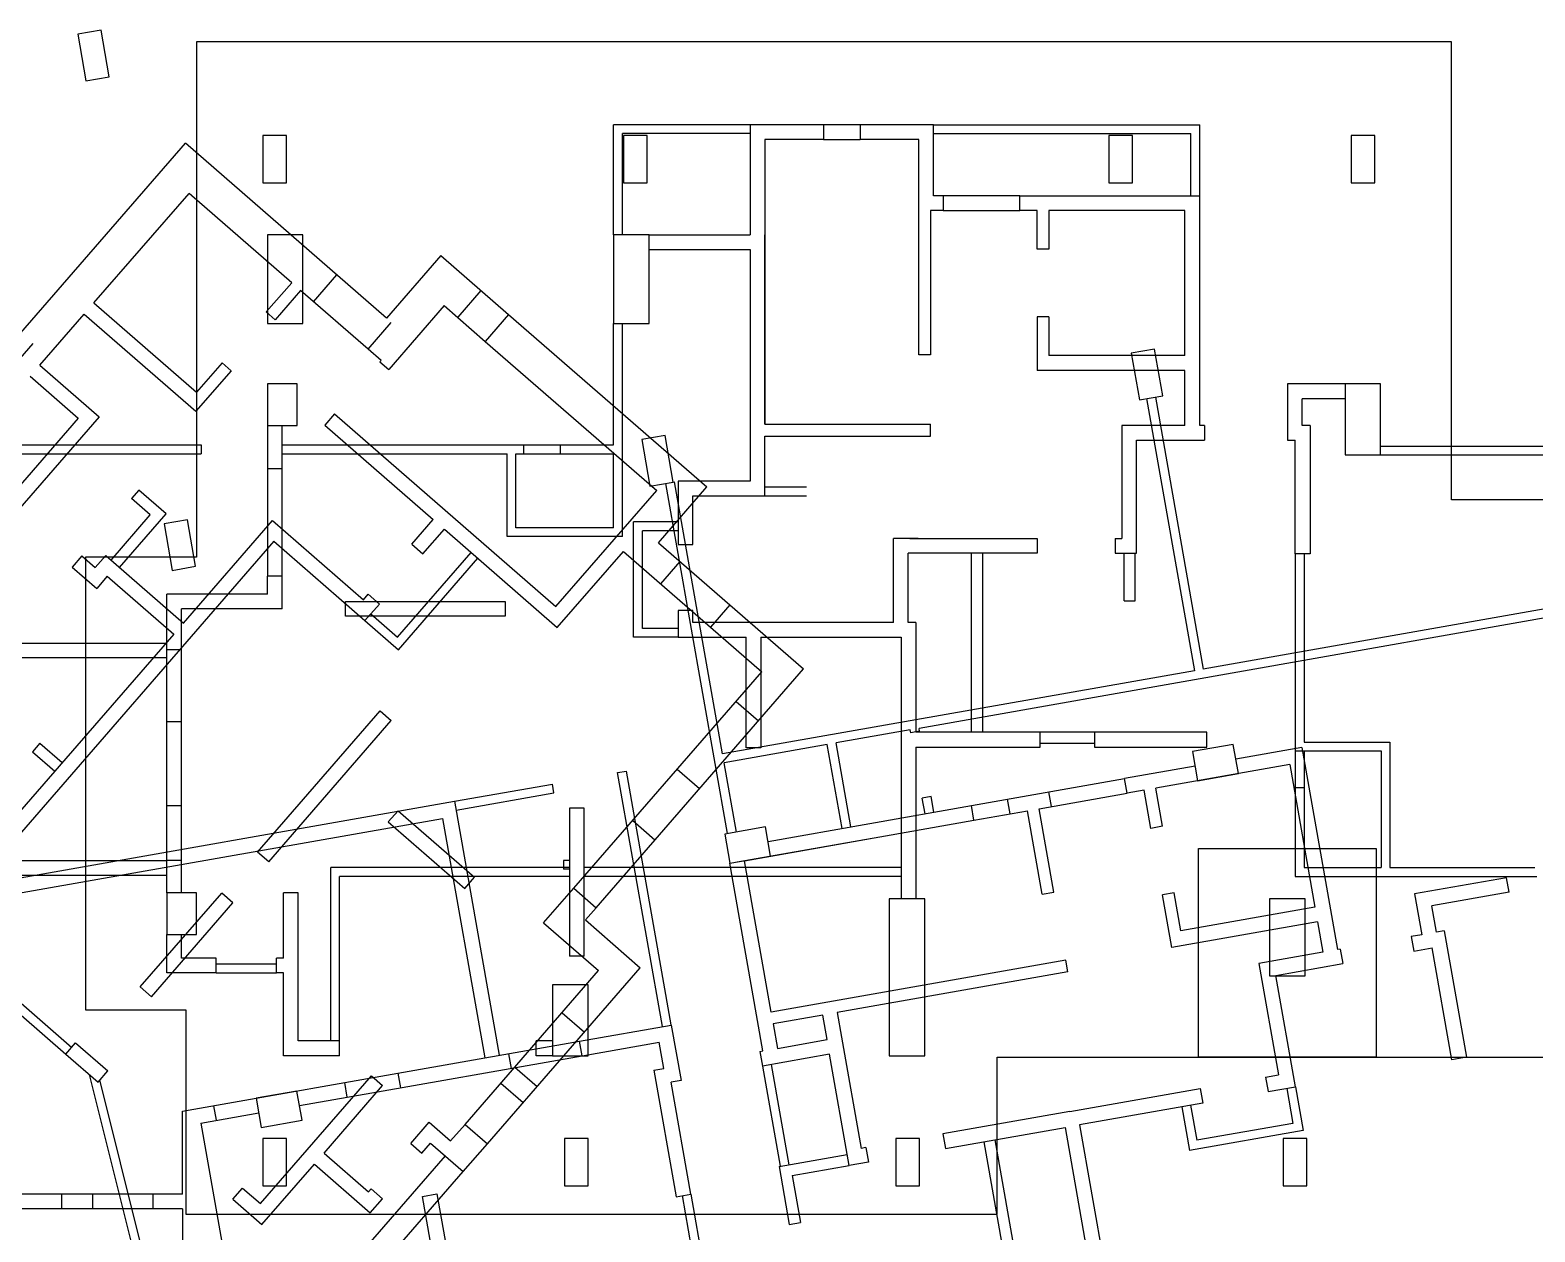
# Model space of a CAD drawing. Header units: metres. Extents: x -681087 to 1033303, y 74272 to 2630761.
# Drawn here: x 28751 to 54188, y 2317131 to 2337437 of the extents above; entities that cross this region are included whole.
import ezdxf

# ---------------------------------------------------------------- set-up
doc = ezdxf.new("R2010")
doc.units = ezdxf.units.M
for name, color, linetype in [('SKELETON_CLEAN', 7, 'Continuous'), ('SKELETON_ISOLATED', 1, 'Continuous'), ('SKELETON_ORIGINAL', 8, 'Continuous')]:
    doc.layers.add(name, color=color, linetype=linetype)

msp = doc.modelspace()

# ---------------------------------------------------------------- linework, layer by layer
at = {"layer": 'SKELETON_CLEAN'}
for p, q in [((29950, 2337437), (29556, 2337367)), ((30089, 2336649), (29950, 2337437)), ((29556, 2337367), (29695, 2336580)), ((52777, 2337238), (31563, 2337238)), ((31563, 2337238), (31563, 2328533)), ((52777, 2329498), (52777, 2337238)), ((29695, 2336580), (30089, 2336649)), ((33084, 2335658), (32684, 2335658)), ((32684, 2335658), (32684, 2334858)), ((33084, 2334858), (33084, 2335658)), ((38613, 2333978), (38613, 2335838)), ((40923, 2335838), (38613, 2335838)), ((38763, 2333978), (38763, 2335688)), ((40923, 2335688), (38763, 2335688)), ((39184, 2335658), (38784, 2335658)), ((38784, 2335658), (38784, 2334858)), ((39184, 2334858), (39184, 2335658)), ((40923, 2335838), (40923, 2333978)), ((42163, 2335838), (40923, 2335838)), ((42163, 2335838), (42163, 2335588)), ((42783, 2335838), (42163, 2335838)), ((42783, 2335838), (42783, 2335588)), ((44023, 2335838), (42783, 2335838)), ((44023, 2334638), (44023, 2335838)), ((44023, 2335838), (48523, 2335838)), ((44023, 2335688), (48373, 2335688)), ((47384, 2335658), (46984, 2335658)), ((46984, 2335658), (46984, 2334858)), ((47384, 2334858), (47384, 2335658)), ((48373, 2334638), (48373, 2335688)), ((48523, 2334638), (48523, 2335838)), ((51484, 2335658), (51084, 2335658)), ((51084, 2335658), (51084, 2334858)), ((51484, 2334858), (51484, 2335658)), ((28593, 2332320), (31378, 2335524)), ((34774, 2332571), (31378, 2335524)), ((42163, 2335588), (41173, 2335588)), ((42163, 2335588), (42783, 2335588)), ((43773, 2335588), (42783, 2335588)), ((43773, 2331948), (43773, 2335588)), ((32684, 2334858), (33084, 2334858)), ((38784, 2334858), (39184, 2334858)), ((46984, 2334858), (47384, 2334858)), ((51084, 2334858), (51484, 2334858)), ((29830, 2332828), (31437, 2334677)), ((33173, 2333168), (31437, 2334677)), ((44183, 2334638), (44023, 2334638)), ((44183, 2334638), (44183, 2334388)), ((45483, 2334638), (44183, 2334638)), ((45483, 2334388), (45483, 2334638)), ((45483, 2334638), (48523, 2334638)), ((48523, 2330758), (48523, 2334638)), ((44183, 2334388), (43973, 2334388)), ((43973, 2334388), (43973, 2331948)), ((44183, 2334388), (45483, 2334388)), ((45773, 2334388), (45483, 2334388)), ((45773, 2333733), (45773, 2334388)), ((45973, 2334388), (45973, 2333733)), ((48273, 2334388), (45973, 2334388)), ((48273, 2331938), (48273, 2334388)), ((33363, 2333978), (32763, 2333978)), ((32763, 2333978), (32763, 2332478)), ((33363, 2332478), (33363, 2333978)), ((39213, 2333978), (38613, 2333978)), ((38613, 2333978), (38613, 2332478)), ((39213, 2332478), (39213, 2333978)), ((39213, 2333978), (40923, 2333978)), ((35693, 2333628), (34774, 2332571)), ((35693, 2333628), (36840, 2332631)), ((39213, 2333728), (40923, 2333728)), ((40923, 2333728), (40923, 2329818)), ((45973, 2333733), (45773, 2333733)), ((33173, 2333168), (32744, 2332674)), ((29830, 2332828), (31566, 2331319)), ((33324, 2333037), (32895, 2332543)), ((34464, 2332046), (33324, 2333037)), ((28915, 2331775), (29666, 2332640)), ((29666, 2332640), (31553, 2330999)), ((32895, 2332543), (32744, 2332674)), ((35752, 2332782), (34814, 2331702)), ((35752, 2332782), (36446, 2332178)), ((36840, 2332631), (36446, 2332178)), ((36840, 2332631), (40191, 2329718)), ((45773, 2332593), (45773, 2331688)), ((45973, 2332593), (45773, 2332593)), ((45973, 2332593), (45973, 2331938)), ((32763, 2332478), (33363, 2332478)), ((34464, 2332046), (34857, 2332499)), ((38613, 2332478), (39213, 2332478)), ((38613, 2330433), (38613, 2332478)), ((36446, 2332178), (39345, 2329659)), ((31996, 2331814), (31566, 2331319)), ((32147, 2331682), (31996, 2331814)), ((34683, 2331856), (34464, 2332046)), ((34683, 2331856), (34663, 2331834)), ((34663, 2331834), (34814, 2331702)), ((43973, 2331948), (43773, 2331948)), ((48273, 2331938), (45973, 2331938)), ((47757, 2332047), (47363, 2331978)), ((47363, 2331978), (47502, 2331190)), ((47896, 2331259), (47757, 2332047)), ((28751, 2331587), (29566, 2330878)), ((28915, 2331775), (29919, 2330903)), ((32147, 2331682), (31553, 2330999)), ((48273, 2331688), (45773, 2331688)), ((48273, 2330758), (48273, 2331688)), ((33263, 2331458), (32763, 2331458)), ((32763, 2331458), (32763, 2330758)), ((33263, 2330758), (33263, 2331458)), ((50003, 2331458), (50003, 2330508)), ((50978, 2331458), (50003, 2331458)), ((51578, 2331458), (50978, 2331458)), ((50978, 2331458), (50978, 2330258)), ((51578, 2330258), (51578, 2331458)), ((47502, 2331190), (47896, 2331259)), ((47625, 2331211), (48436, 2326613)), ((47772, 2331237), (48583, 2326639)), ((50253, 2330758), (50253, 2331208)), ((50978, 2331208), (50253, 2331208)), ((29566, 2330878), (28441, 2329584)), ((29919, 2330903), (28466, 2329231)), ((33895, 2330951), (33731, 2330762)), ((33895, 2330951), (37639, 2327697)), ((32763, 2330758), (32763, 2330028)), ((32763, 2330758), (33263, 2330758)), ((33013, 2330028), (33013, 2330758)), ((33731, 2330762), (35565, 2329168)), ((39484, 2330588), (39090, 2330519)), ((39623, 2329801), (39484, 2330588)), ((41173, 2330778), (43973, 2330778)), ((41173, 2330578), (43973, 2330578)), ((41173, 2329568), (41173, 2330578)), ((43973, 2330578), (43973, 2330778)), ((47203, 2330758), (47203, 2328848)), ((48273, 2330758), (47203, 2330758)), ((48603, 2330758), (48523, 2330758)), ((48603, 2330758), (48603, 2330508)), ((50388, 2330758), (50253, 2330758)), ((50388, 2330758), (50388, 2328588)), ((23263, 2330428), (31643, 2330428)), ((27563, 2330278), (31643, 2330278)), ((31643, 2330428), (31643, 2330278)), ((33013, 2330428), (38613, 2330428)), ((33013, 2330278), (36813, 2330278)), ((36813, 2328878), (36813, 2330278)), ((36963, 2329028), (36963, 2330278)), ((36963, 2330278), (38613, 2330278)), ((38613, 2329028), (38613, 2330278)), ((39090, 2330519), (39229, 2329731)), ((47453, 2328598), (47453, 2330508)), ((47453, 2330508), (48603, 2330508)), ((50003, 2330508), (50138, 2330508)), ((50138, 2328588), (50138, 2330508)), ((32763, 2330028), (33013, 2330028)), ((32763, 2330028), (32763, 2328208)), ((33013, 2328208), (33013, 2330028)), ((50978, 2330258), (51578, 2330258)), ((51578, 2330258), (57673, 2330258)), ((39229, 2329731), (39623, 2329801)), ((39623, 2329801), (39646, 2329805)), ((40457, 2325206), (39646, 2329805)), ((40923, 2329818), (39703, 2329818)), ((39703, 2329818), (39703, 2328748)), ((30590, 2329663), (30466, 2329520)), ((30782, 2329244), (30466, 2329520)), ((31051, 2329263), (30590, 2329663)), ((37639, 2327697), (39345, 2329659)), ((39371, 2328775), (40191, 2329718)), ((39953, 2328748), (39953, 2329568)), ((39953, 2329568), (41173, 2329568)), ((41173, 2329568), (41873, 2329568)), ((30263, 2328357), (31051, 2329263)), ((56748, 2329498), (52777, 2329498)), ((30120, 2328482), (30782, 2329244)), ((31409, 2329164), (31015, 2329095)), ((31015, 2329095), (31154, 2328307)), ((31342, 2327419), (32848, 2329151)), ((31548, 2328377), (31409, 2329164)), ((32848, 2329151), (34388, 2327813)), ((35201, 2328749), (35565, 2329168)), ((35390, 2328585), (35754, 2329004)), ((35754, 2329004), (37663, 2327344)), ((38613, 2329028), (36963, 2329028)), ((38953, 2327178), (38953, 2329128)), ((39703, 2329128), (38953, 2329128)), ((32873, 2328799), (27234, 2322312)), ((32873, 2328799), (34412, 2327460)), ((35201, 2328749), (35390, 2328585)), ((38763, 2328878), (36813, 2328878)), ((39103, 2327328), (39103, 2328978)), ((39703, 2328978), (39103, 2328978)), ((39371, 2328775), (40578, 2327725)), ((43343, 2327428), (43343, 2328848)), ((43763, 2328848), (43343, 2328848)), ((43623, 2328848), (45773, 2328848)), ((45773, 2328848), (45773, 2328598)), ((47093, 2328848), (47093, 2328598)), ((47093, 2328848), (47203, 2328848)), ((29626, 2328554), (29462, 2328365)), ((29626, 2328554), (29852, 2328357)), ((31563, 2328533), (29688, 2328533)), ((29688, 2328533), (29688, 2320883)), ((30029, 2328561), (29852, 2328357)), ((30029, 2328561), (31342, 2327419)), ((34964, 2327180), (36207, 2328610)), ((34978, 2326968), (36320, 2328512)), ((37663, 2327344), (38779, 2328627)), ((38779, 2328627), (40250, 2327348)), ((39703, 2328748), (39953, 2328748)), ((43593, 2327428), (43593, 2328598)), ((60491, 2328586), (43777, 2325639)), ((47093, 2328598), (47453, 2328598)), ((47243, 2327793), (47243, 2328598)), ((47433, 2327793), (47433, 2328598)), ((50138, 2328588), (50138, 2323138)), ((50388, 2328588), (50138, 2328588)), ((50288, 2328588), (50288, 2325408)), ((29462, 2328365), (29877, 2328004)), ((31154, 2328307), (31548, 2328377)), ((30054, 2328208), (29877, 2328004)), ((30054, 2328208), (31178, 2327231)), ((32763, 2327908), (32763, 2328208)), ((33013, 2328208), (32763, 2328208)), ((33013, 2327658), (33013, 2328208)), ((56905, 2328106), (48583, 2326639)), ((32763, 2327908), (31063, 2327908)), ((31063, 2326968), (31063, 2327908)), ((34083, 2327533), (34083, 2327783)), ((34083, 2327783), (36783, 2327783)), ((34388, 2327813), (34466, 2327904)), ((34412, 2327460), (34655, 2327740)), ((34466, 2327904), (34655, 2327740)), ((36783, 2327783), (36783, 2327533)), ((47243, 2327793), (47433, 2327793)), ((33013, 2327658), (31313, 2327658)), ((31313, 2326968), (31313, 2327658)), ((36783, 2327533), (34083, 2327533)), ((34511, 2327574), (34964, 2327180)), ((39953, 2327628), (39703, 2327628)), ((39703, 2327628), (39703, 2327178)), ((39953, 2327428), (39953, 2327628)), ((40578, 2327725), (40250, 2327348)), ((40578, 2327725), (41824, 2326642)), ((31178, 2327231), (27045, 2322476)), ((34412, 2327460), (34978, 2326968)), ((39703, 2327328), (39103, 2327328)), ((43343, 2327428), (39953, 2327428)), ((40250, 2327348), (41118, 2326593)), ((43723, 2327428), (43593, 2327428)), ((43723, 2327428), (43723, 2325573)), ((23263, 2327078), (31063, 2327078)), ((39703, 2327178), (38953, 2327178)), ((39703, 2327178), (40853, 2327178)), ((40853, 2325308), (40853, 2327178)), ((41103, 2327178), (41103, 2325308)), ((41103, 2327178), (43473, 2327178)), ((43473, 2327178), (43473, 2322758)), ((31063, 2326828), (23513, 2326828)), ((31313, 2326968), (31063, 2326968)), ((31063, 2325748), (31063, 2326968)), ((31313, 2325748), (31313, 2326968)), ((37940, 2322936), (41118, 2326593)), ((38317, 2322608), (41824, 2326642)), ((48436, 2326613), (40457, 2325206)), ((31313, 2325748), (31063, 2325748)), ((31063, 2324328), (31063, 2325748)), ((31313, 2324328), (31313, 2325748)), ((32595, 2323548), (34668, 2325933)), ((32784, 2323384), (34857, 2325769)), ((34668, 2325933), (34857, 2325769)), ((43629, 2325613), (42374, 2325392)), ((43638, 2325563), (43629, 2325613)), ((43786, 2325589), (43638, 2325563)), ((45823, 2325573), (43723, 2325573)), ((43786, 2325589), (43777, 2325639)), ((45823, 2325323), (45823, 2325573)), ((46743, 2325573), (45823, 2325573)), ((48643, 2325573), (46743, 2325573)), ((46743, 2325573), (46743, 2325323)), ((48643, 2325323), (48643, 2325573)), ((28915, 2325389), (28790, 2325245)), ((28790, 2325245), (29168, 2324917)), ((28915, 2325389), (29292, 2325061)), ((42226, 2325366), (40483, 2325058)), ((41103, 2325308), (40853, 2325308)), ((42476, 2323948), (42226, 2325366)), ((42624, 2323974), (42374, 2325392)), ((43723, 2325323), (45823, 2325323)), ((43723, 2325323), (43723, 2322758)), ((46743, 2325323), (48643, 2325323)), ((49090, 2325368), (48400, 2325246)), ((48400, 2325246), (48487, 2324754)), ((49177, 2324875), (49090, 2325368)), ((50246, 2325318), (49133, 2325121)), ((50138, 2325258), (51588, 2325258)), ((50246, 2325318), (50849, 2321900)), ((50288, 2325408), (51738, 2325408)), ((50288, 2325258), (50288, 2323288)), ((51588, 2325258), (51588, 2323288)), ((51738, 2325408), (51738, 2323288)), ((40689, 2323886), (40483, 2325058)), ((48444, 2325000), (47252, 2324790)), ((50043, 2325028), (47778, 2324629)), ((50043, 2325028), (50469, 2322615)), ((35925, 2324406), (37580, 2324698)), ((37606, 2324550), (37580, 2324698)), ((38683, 2324892), (38830, 2324918)), ((39439, 2320602), (38683, 2324892)), ((39587, 2320628), (38830, 2324918)), ((44662, 2324333), (47252, 2324790)), ((47296, 2324544), (47252, 2324790)), ((48487, 2324754), (49177, 2324875)), ((35951, 2324258), (37606, 2324550)), ((43980, 2324486), (43833, 2324460)), ((43879, 2324195), (43833, 2324460)), ((44027, 2324221), (43980, 2324486)), ((45809, 2324281), (47296, 2324544)), ((47581, 2324594), (47296, 2324544)), ((47695, 2323949), (47581, 2324594)), ((47892, 2323984), (47778, 2324629)), ((23576, 2322229), (35925, 2324406)), ((31313, 2324328), (31063, 2324328)), ((31063, 2323408), (31063, 2324328)), ((31313, 2323408), (31313, 2324328)), ((34806, 2324057), (34970, 2324246)), ((34970, 2324246), (36261, 2323124)), ((35925, 2324406), (36682, 2320115)), ((38118, 2324288), (37868, 2324288)), ((37868, 2324288), (37868, 2321788)), ((38118, 2321788), (38118, 2324288)), ((41225, 2323727), (44662, 2324333)), ((44706, 2324087), (44662, 2324333)), ((44706, 2324087), (45612, 2324247)), ((45860, 2322838), (45612, 2324247)), ((46057, 2322873), (45809, 2324281)), ((23576, 2321975), (35722, 2324116)), ((34806, 2324057), (36097, 2322935)), ((35722, 2324116), (36436, 2320072)), ((41182, 2323973), (40492, 2323852)), ((41269, 2323481), (41182, 2323973)), ((47892, 2323984), (47695, 2323949)), ((40492, 2323852), (40579, 2323359)), ((23513, 2323408), (31063, 2323408)), ((31313, 2323408), (31063, 2323408)), ((31063, 2322858), (31063, 2323408)), ((31313, 2322858), (31313, 2323408)), ((32784, 2323384), (32595, 2323548)), ((37868, 2323408), (37768, 2323408)), ((37768, 2323408), (37768, 2323258)), ((48503, 2323608), (51503, 2323608)), ((48503, 2320083), (48503, 2323608)), ((51503, 2323608), (51503, 2320083)), ((23263, 2323158), (31063, 2323158)), ((37868, 2323288), (33833, 2323288)), ((33833, 2320358), (33833, 2323288)), ((37868, 2323258), (37768, 2323258)), ((41138, 2320188), (40579, 2323359)), ((41277, 2320842), (40826, 2323403)), ((50288, 2323288), (51588, 2323288)), ((51738, 2323288), (54188, 2323288)), ((37868, 2323138), (33983, 2323138)), ((33983, 2320358), (33983, 2323138)), ((36097, 2322935), (36261, 2323124)), ((37431, 2322352), (37940, 2322936)), ((37940, 2322936), (38317, 2322608)), ((50138, 2323138), (54223, 2323138)), ((53706, 2323115), (52155, 2322842)), ((53750, 2322869), (53706, 2323115)), ((30614, 2321269), (31991, 2322854)), ((30802, 2321105), (32180, 2322690)), ((31563, 2322858), (31063, 2322858)), ((31063, 2322858), (31063, 2322158)), ((31563, 2322158), (31563, 2322858)), ((32180, 2322690), (31991, 2322854)), ((33283, 2322858), (33033, 2322858)), ((33033, 2321758), (33033, 2322858)), ((33283, 2320358), (33283, 2322858)), ((43873, 2322758), (43273, 2322758)), ((43273, 2322758), (43273, 2320108)), ((43873, 2320108), (43873, 2322758)), ((45860, 2322838), (46057, 2322873)), ((48090, 2322861), (47893, 2322826)), ((48050, 2321935), (47893, 2322826)), ((48204, 2322216), (48090, 2322861)), ((50303, 2322758), (49703, 2322758)), ((49703, 2322758), (49703, 2321458)), ((50303, 2321458), (50303, 2322758)), ((52155, 2322842), (52277, 2322152)), ((53750, 2322869), (52445, 2322639)), ((38137, 2322401), (38317, 2322608)), ((38137, 2322401), (39065, 2321594)), ((50469, 2322615), (48204, 2322216)), ((52523, 2322196), (52445, 2322639)), ((31063, 2322158), (31563, 2322158)), ((31063, 2321508), (31063, 2322158)), ((31313, 2321758), (31313, 2322158)), ((37431, 2322352), (38360, 2321545)), ((50512, 2322369), (48050, 2321935)), ((50512, 2322369), (50602, 2321857)), ((52277, 2322152), (52099, 2322121)), ((52656, 2322219), (52523, 2322196)), ((52656, 2322219), (53033, 2320082)), ((50898, 2321909), (50849, 2321900)), ((50898, 2321909), (50941, 2321663)), ((52099, 2322121), (52143, 2321875)), ((52143, 2321875), (52453, 2321929)), ((52786, 2320039), (52453, 2321929)), ((31898, 2321758), (31313, 2321758)), ((31898, 2321508), (31898, 2321758)), ((33033, 2321758), (32918, 2321758)), ((32918, 2321508), (32918, 2321758)), ((38118, 2321788), (37868, 2321788)), ((46260, 2321721), (41277, 2320842)), ((46295, 2321524), (46260, 2321721)), ((50602, 2321857), (49519, 2321666)), ((49519, 2321666), (49851, 2319785)), ((49809, 2321463), (50941, 2321663)), ((31898, 2321508), (31063, 2321508)), ((31898, 2321508), (32918, 2321508)), ((33033, 2321508), (32918, 2321508)), ((33033, 2320108), (33033, 2321508)), ((36103, 2318948), (38360, 2321545)), ((36480, 2318620), (39065, 2321594)), ((46295, 2321524), (42395, 2320836)), ((49703, 2321458), (50303, 2321458)), ((50140, 2319582), (49809, 2321463)), ((28134, 2321198), (29357, 2320135)), ((30802, 2321105), (30614, 2321269)), ((38183, 2321308), (37583, 2321308)), ((37583, 2321308), (37583, 2320108)), ((38183, 2320108), (38183, 2321308)), ((29688, 2320883), (31384, 2320883)), ((31384, 2320883), (31384, 2317428)), ((38038, 2320352), (39589, 2320626)), ((39589, 2320626), (39754, 2319690)), ((42149, 2320793), (41312, 2320645)), ((41312, 2320645), (41385, 2320232)), ((42222, 2320379), (42149, 2320793)), ((42395, 2320836), (42468, 2320423)), ((33983, 2320358), (33283, 2320358)), ((33983, 2320108), (33983, 2320358)), ((37303, 2320108), (37303, 2320358)), ((37583, 2320358), (37303, 2320358)), ((41385, 2320232), (42222, 2320379)), ((42468, 2320423), (42800, 2318542)), ((29357, 2320135), (29521, 2320324)), ((29357, 2320135), (29900, 2319663)), ((29521, 2320324), (30064, 2319852)), ((33983, 2320108), (33033, 2320108)), ((34069, 2319653), (38038, 2320352)), ((34112, 2319406), (38081, 2320106)), ((37583, 2320108), (37303, 2320108)), ((37583, 2320108), (38183, 2320108)), ((38081, 2320106), (38038, 2320352)), ((38081, 2320106), (39386, 2320336)), ((39464, 2319893), (39386, 2320336)), ((41089, 2320180), (41138, 2320188)), ((41089, 2320180), (41133, 2319933)), ((42265, 2320133), (41133, 2319933)), ((42597, 2318252), (42265, 2320133)), ((43273, 2320108), (43873, 2320108)), ((29900, 2319663), (30064, 2319852)), ((39297, 2319864), (39464, 2319893)), ((39297, 2319864), (39674, 2317726)), ((41133, 2319933), (41431, 2318239)), ((45098, 2317428), (45098, 2320083)), ((45098, 2320083), (57251, 2320083)), ((51503, 2320083), (48503, 2320083)), ((53033, 2320082), (52786, 2320039)), ((32645, 2317608), (34522, 2319766)), ((32858, 2319439), (34069, 2319653)), ((33720, 2318463), (34710, 2319602)), ((34112, 2319406), (34069, 2319653)), ((34522, 2319766), (34710, 2319602)), ((39754, 2319690), (39586, 2319661)), ((39920, 2317770), (39586, 2319661)), ((49634, 2319747), (49851, 2319785)), ((49634, 2319747), (49678, 2319501)), ((31328, 2319169), (32858, 2319439)), ((33262, 2319510), (32572, 2319389)), ((32572, 2319389), (32659, 2318896)), ((33348, 2319018), (33262, 2319510)), ((33305, 2319264), (34112, 2319406)), ((46325, 2319163), (48531, 2319552)), ((48531, 2319552), (48575, 2319306)), ((49678, 2319501), (50140, 2319582)), ((49993, 2319556), (50097, 2318965)), ((50140, 2319582), (50271, 2318844)), ((31328, 2317769), (31328, 2319169)), ((31636, 2318970), (32616, 2319142)), ((46325, 2319163), (44178, 2318785)), ((48575, 2319306), (46492, 2318939)), ((48220, 2319244), (48350, 2318505)), ((48368, 2319270), (48472, 2318679)), ((31636, 2318970), (33285, 2309614)), ((32659, 2318896), (33348, 2319018)), ((35186, 2318626), (35498, 2318984)), ((35498, 2318984), (35860, 2318669)), ((35860, 2318669), (36103, 2318948)), ((36103, 2318948), (36480, 2318620)), ((44222, 2318539), (46246, 2318895)), ((46246, 2318895), (46771, 2315916)), ((46492, 2318939), (47017, 2315960)), ((50271, 2318844), (48350, 2318505)), ((50097, 2318965), (48472, 2318679)), ((33084, 2318708), (32684, 2318708)), ((32684, 2318708), (32684, 2317908)), ((33084, 2317908), (33084, 2318708)), ((35186, 2318626), (35375, 2318462)), ((35375, 2318462), (35522, 2318631)), ((35522, 2318631), (36073, 2318152)), ((36073, 2318152), (36480, 2318620)), ((38184, 2318708), (37784, 2318708)), ((37784, 2318708), (37784, 2317908)), ((38184, 2317908), (38184, 2318708)), ((43784, 2318708), (43384, 2318708)), ((43384, 2318708), (43384, 2317908)), ((43784, 2317908), (43784, 2318708)), ((44178, 2318785), (44222, 2318539)), ((50334, 2318708), (49934, 2318708)), ((49934, 2318708), (49934, 2317908)), ((50334, 2317908), (50334, 2318708)), ((32277, 2314394), (35771, 2318415)), ((33720, 2318463), (34474, 2317807)), ((41412, 2318236), (42564, 2318439)), ((42878, 2318556), (42800, 2318542)), ((42878, 2318556), (42922, 2318309)), ((32670, 2317255), (33556, 2318274)), ((32832, 2314424), (36073, 2318152)), ((33556, 2318274), (34499, 2317454)), ((41412, 2318236), (41584, 2317256)), ((41632, 2318082), (42597, 2318252)), ((41632, 2318082), (41771, 2317289)), ((42922, 2318309), (42597, 2318252)), ((32179, 2317682), (32343, 2317870)), ((32343, 2317870), (32645, 2317608)), ((32684, 2317908), (33084, 2317908)), ((34474, 2317807), (34517, 2317856)), ((34517, 2317856), (34706, 2317692)), ((37784, 2317908), (38184, 2317908)), ((43384, 2317908), (43784, 2317908)), ((49934, 2317908), (50334, 2317908)), ((30828, 2317769), (28263, 2317769)), ((30828, 2317769), (30828, 2317519)), ((31328, 2317769), (30828, 2317769)), ((31328, 2317769), (31218, 2317769)), ((32179, 2317682), (32670, 2317255)), ((34499, 2317454), (34706, 2317692)), ((35383, 2317731), (35629, 2317775)), ((35848, 2315092), (35383, 2317731)), ((35629, 2317775), (36094, 2315136)), ((39674, 2317726), (39920, 2317770)), ((39920, 2317770), (41071, 2311241)), ((30828, 2317519), (28263, 2317519)), ((31328, 2317519), (30828, 2317519)), ((31328, 2317519), (31328, 2309324)), ((31384, 2317428), (45098, 2317428)), ((41584, 2317256), (41771, 2317289))]:
    msp.add_line(p, q, dxfattribs=at)
at = {"layer": 'SKELETON_ISOLATED'}
for p, q in [((33543, 2332847), (33937, 2333300)), ((41173, 2333183), (41173, 2332378)), ((36372, 2333038), (35979, 2332585)), ((38763, 2329583), (38763, 2332478)), ((28797, 2332143), (28469, 2331766)), ((37093, 2330428), (37093, 2330278)), ((37713, 2330428), (37713, 2330278)), ((51578, 2330408), (57673, 2330408)), ((40542, 2323860), (39498, 2329778)), ((41173, 2329718), (41873, 2329718)), ((45708, 2328598), (43658, 2328598)), ((44658, 2328598), (44658, 2325573)), ((44848, 2328598), (44848, 2325573)), ((39733, 2328460), (39405, 2328082)), ((40685, 2326095), (41063, 2325767)), ((46743, 2325383), (45823, 2325383)), ((39688, 2324948), (40066, 2324620)), ((45316, 2324195), (45273, 2324441)), ((46015, 2324318), (45972, 2324564)), ((50138, 2324638), (50288, 2324638)), ((38937, 2324084), (39314, 2323756)), ((40702, 2323381), (42987, 2323784)), ((43473, 2323288), (38118, 2323288)), ((43473, 2323138), (38118, 2323138)), ((31898, 2321658), (32918, 2321658)), ((28233, 2321311), (29455, 2320249)), ((37743, 2320835), (38120, 2320507)), ((36836, 2320140), (36880, 2319894)), ((36943, 2319914), (37320, 2319586)), ((41280, 2319959), (41579, 2318266)), ((30486, 2316861), (29756, 2319788)), ((30631, 2316897), (29932, 2319700)), ((35019, 2319566), (34975, 2319812)), ((36706, 2319643), (37084, 2319315)), ((31853, 2319262), (31897, 2319016)), ((44872, 2318653), (45397, 2315674)), ((45059, 2318686), (45584, 2315707)), ((29283, 2317769), (29283, 2317519)), ((29808, 2317769), (29808, 2317519)), ((39772, 2317744), (40923, 2311215))]:
    msp.add_line(p, q, dxfattribs=at)
at = {"layer": 'SKELETON_ORIGINAL'}
for p, q in [((29950, 2337437), (29556, 2337367)), ((30089, 2336649), (29950, 2337437)), ((29556, 2337367), (29695, 2336580)), ((52777, 2337238), (31563, 2337238)), ((31563, 2337238), (31563, 2328533)), ((52777, 2329498), (52777, 2337238)), ((29695, 2336580), (30089, 2336649)), ((33084, 2335658), (32684, 2335658)), ((32684, 2335658), (32684, 2334858)), ((33084, 2334858), (33084, 2335658)), ((38613, 2333978), (38613, 2335838)), ((40923, 2335838), (38613, 2335838)), ((38763, 2333978), (38763, 2335688)), ((40923, 2335688), (38763, 2335688)), ((39184, 2335658), (38784, 2335658)), ((38784, 2335658), (38784, 2334858)), ((39184, 2334858), (39184, 2335658)), ((40923, 2335838), (40923, 2333978)), ((42163, 2335838), (40923, 2335838)), ((42163, 2335838), (42163, 2335588)), ((42783, 2335838), (42163, 2335838)), ((42783, 2335838), (42783, 2335588)), ((44023, 2335838), (42783, 2335838)), ((44023, 2334638), (44023, 2335838)), ((44023, 2335838), (48523, 2335838)), ((44023, 2335688), (48373, 2335688)), ((47384, 2335658), (46984, 2335658)), ((46984, 2335658), (46984, 2334858)), ((47384, 2334858), (47384, 2335658)), ((48373, 2334638), (48373, 2335688)), ((48523, 2334638), (48523, 2335838)), ((51484, 2335658), (51084, 2335658)), ((51084, 2335658), (51084, 2334858)), ((51484, 2334858), (51484, 2335658)), ((28593, 2332320), (31378, 2335524)), ((34774, 2332571), (31378, 2335524)), ((41173, 2335588), (41173, 2330778)), ((42163, 2335588), (41173, 2335588)), ((42163, 2335588), (42783, 2335588)), ((43773, 2335588), (42783, 2335588)), ((43773, 2331948), (43773, 2335588)), ((32684, 2334858), (33084, 2334858)), ((38784, 2334858), (39184, 2334858)), ((46984, 2334858), (47384, 2334858)), ((51084, 2334858), (51484, 2334858)), ((29830, 2332828), (31437, 2334677)), ((33173, 2333168), (31437, 2334677)), ((44183, 2334638), (44023, 2334638)), ((44183, 2334638), (44183, 2334388)), ((45483, 2334638), (44183, 2334638)), ((45483, 2334388), (45483, 2334638)), ((45483, 2334638), (48523, 2334638)), ((48523, 2330758), (48523, 2334638)), ((44183, 2334388), (43973, 2334388)), ((43973, 2334388), (43973, 2331948)), ((44183, 2334388), (45483, 2334388)), ((45773, 2334388), (45483, 2334388)), ((45773, 2333733), (45773, 2334388)), ((45973, 2334388), (45973, 2333733)), ((48273, 2334388), (45973, 2334388)), ((48273, 2331938), (48273, 2334388)), ((33363, 2333978), (32763, 2333978)), ((32763, 2333978), (32763, 2332478)), ((33363, 2333978), (32763, 2333978)), ((32763, 2333978), (32763, 2332478)), ((33363, 2332478), (33363, 2333978)), ((33363, 2332478), (33363, 2333978)), ((39213, 2333978), (38613, 2333978)), ((38613, 2333978), (38613, 2332478)), ((39213, 2333978), (38613, 2333978)), ((38613, 2333978), (38613, 2332478)), ((39213, 2332478), (39213, 2333978)), ((39213, 2332478), (39213, 2333978)), ((39213, 2333978), (40923, 2333978)), ((41173, 2330778), (41173, 2333978)), ((35693, 2333628), (34774, 2332571)), ((35693, 2333628), (36840, 2332631)), ((39213, 2333728), (40923, 2333728)), ((40923, 2333728), (40923, 2329818)), ((45973, 2333733), (45773, 2333733)), ((33173, 2333168), (32744, 2332674)), ((33543, 2332847), (33937, 2333300)), ((29830, 2332828), (31566, 2331319)), ((33324, 2333037), (32895, 2332543)), ((34464, 2332046), (33324, 2333037)), ((36372, 2333038), (35979, 2332585)), ((28915, 2331775), (29666, 2332640)), ((29666, 2332640), (31553, 2330999)), ((32895, 2332543), (32744, 2332674)), ((35752, 2332782), (34814, 2331702)), ((35752, 2332782), (36446, 2332178)), ((36840, 2332631), (36446, 2332178)), ((36840, 2332631), (40191, 2329718)), ((45773, 2332593), (45773, 2331688)), ((45973, 2332593), (45773, 2332593)), ((45973, 2332593), (45973, 2331938)), ((32763, 2332478), (33363, 2332478)), ((32763, 2332478), (33363, 2332478)), ((34464, 2332046), (34857, 2332499)), ((38613, 2332478), (39213, 2332478)), ((38613, 2330428), (38613, 2332478)), ((38613, 2332478), (39213, 2332478)), ((38613, 2330438), (38613, 2332478)), ((38763, 2328878), (38763, 2332478)), ((38763, 2330288), (38763, 2332478)), ((28797, 2332143), (28469, 2331766)), ((36446, 2332178), (39345, 2329659)), ((31996, 2331814), (31566, 2331319)), ((32147, 2331682), (31996, 2331814)), ((34683, 2331856), (34464, 2332046)), ((34683, 2331856), (34663, 2331834)), ((34663, 2331834), (34814, 2331702)), ((43973, 2331948), (43773, 2331948)), ((48273, 2331938), (45973, 2331938)), ((47757, 2332047), (47363, 2331978)), ((47363, 2331978), (47502, 2331190)), ((47896, 2331259), (47757, 2332047)), ((28751, 2331587), (29566, 2330878)), ((28915, 2331775), (29919, 2330903)), ((32147, 2331682), (31553, 2330999)), ((48273, 2331688), (45773, 2331688)), ((48273, 2330758), (48273, 2331688)), ((33263, 2331458), (32763, 2331458)), ((32763, 2331458), (32763, 2330758)), ((33263, 2330758), (33263, 2331458)), ((50003, 2331458), (50003, 2330508)), ((50978, 2331458), (50003, 2331458)), ((51578, 2331458), (50978, 2331458)), ((50978, 2331458), (50978, 2330258)), ((51578, 2331458), (50978, 2331458)), ((50978, 2331458), (50978, 2330258)), ((51578, 2330258), (51578, 2331458)), ((51578, 2330258), (51578, 2331458)), ((47502, 2331190), (47896, 2331259)), ((47625, 2331211), (48436, 2326613)), ((47772, 2331237), (48583, 2326639)), ((50253, 2330758), (50253, 2331208)), ((50978, 2331208), (50253, 2331208)), ((29566, 2330878), (28441, 2329584)), ((29919, 2330903), (28466, 2329231)), ((33895, 2330951), (33731, 2330762)), ((33895, 2330951), (37639, 2327697)), ((32763, 2330758), (32763, 2330028)), ((32763, 2330758), (33263, 2330758)), ((33013, 2330028), (33013, 2330758)), ((33731, 2330762), (35565, 2329168)), ((39484, 2330588), (39090, 2330519)), ((39623, 2329801), (39484, 2330588)), ((41173, 2330778), (43973, 2330778)), ((41173, 2330578), (43973, 2330578)), ((41173, 2329568), (41173, 2330578)), ((43973, 2330578), (43973, 2330778)), ((47203, 2330758), (47203, 2328848)), ((48273, 2330758), (47203, 2330758)), ((48603, 2330758), (48523, 2330758)), ((48603, 2330758), (48603, 2330508)), ((50388, 2330758), (50253, 2330758)), ((50388, 2330758), (50388, 2328588)), ((23263, 2330428), (31643, 2330428)), ((27563, 2330278), (31643, 2330278)), ((31643, 2330428), (31643, 2330278)), ((33013, 2330428), (38613, 2330428)), ((33013, 2330278), (36813, 2330278)), ((36813, 2328878), (36813, 2330278)), ((36963, 2329028), (36963, 2330278)), ((36963, 2330278), (38613, 2330278)), ((37093, 2330428), (37093, 2330278)), ((37713, 2330428), (37713, 2330278)), ((38613, 2329028), (38613, 2330278)), ((39090, 2330519), (39229, 2329731)), ((47453, 2328598), (47453, 2330508)), ((47453, 2330508), (48603, 2330508)), ((50003, 2330508), (50138, 2330508)), ((50138, 2328588), (50138, 2330508)), ((51578, 2330408), (57673, 2330408)), ((32763, 2330028), (33013, 2330028)), ((32763, 2330028), (32763, 2328208)), ((33013, 2328208), (33013, 2330028)), ((50978, 2330258), (51578, 2330258)), ((50978, 2330258), (51578, 2330258)), ((51578, 2330258), (57673, 2330258)), ((39229, 2329731), (39623, 2329801)), ((40542, 2323860), (39498, 2329778)), ((39623, 2329801), (39646, 2329805)), ((40457, 2325206), (39646, 2329805)), ((40923, 2329818), (39703, 2329818)), ((39703, 2329818), (39703, 2328748)), ((30590, 2329663), (30466, 2329520)), ((30782, 2329244), (30466, 2329520)), ((31051, 2329263), (30590, 2329663)), ((37639, 2327697), (39345, 2329659)), ((39371, 2328775), (40191, 2329718)), ((39953, 2328748), (39953, 2329568)), ((39953, 2329568), (41173, 2329568)), ((41173, 2329718), (41873, 2329718)), ((41173, 2329568), (41873, 2329568)), ((30263, 2328357), (31051, 2329263)), ((56748, 2329498), (52777, 2329498)), ((30120, 2328482), (30782, 2329244)), ((31409, 2329164), (31015, 2329095)), ((31015, 2329095), (31154, 2328307)), ((31342, 2327419), (32848, 2329151)), ((31548, 2328377), (31409, 2329164)), ((32848, 2329151), (34388, 2327813)), ((35201, 2328749), (35565, 2329168)), ((35390, 2328585), (35754, 2329004)), ((35754, 2329004), (37663, 2327344)), ((38613, 2329028), (36963, 2329028)), ((38953, 2327178), (38953, 2329128)), ((39703, 2329128), (38953, 2329128)), ((32873, 2328799), (27234, 2322312)), ((32873, 2328799), (34412, 2327460)), ((35201, 2328749), (35390, 2328585)), ((38763, 2328878), (36813, 2328878)), ((39103, 2327328), (39103, 2328978)), ((39703, 2328978), (39103, 2328978)), ((39371, 2328775), (40578, 2327725)), ((43343, 2327428), (43343, 2328848)), ((43763, 2328848), (43343, 2328848)), ((43623, 2328848), (45773, 2328848)), ((45773, 2328848), (45773, 2328598)), ((47093, 2328848), (47093, 2328598)), ((47093, 2328848), (47203, 2328848)), ((29626, 2328554), (29462, 2328365)), ((29626, 2328554), (29852, 2328357)), ((31563, 2328533), (29688, 2328533)), ((29688, 2328533), (29688, 2320883)), ((30029, 2328561), (29852, 2328357)), ((30029, 2328561), (31342, 2327419)), ((34964, 2327180), (36207, 2328610)), ((34978, 2326968), (36320, 2328512)), ((37663, 2327344), (38779, 2328627)), ((38779, 2328627), (40250, 2327348)), ((39703, 2328748), (39953, 2328748)), ((43593, 2327428), (43593, 2328598)), ((45643, 2328598), (43593, 2328598)), ((45773, 2328598), (43723, 2328598)), ((60491, 2328586), (43777, 2325639)), ((44658, 2328598), (44658, 2325573)), ((44848, 2328598), (44848, 2325573)), ((47093, 2328598), (47453, 2328598)), ((47243, 2327793), (47243, 2328598)), ((47433, 2327793), (47433, 2328598)), ((50138, 2328588), (50138, 2323138)), ((50388, 2328588), (50138, 2328588)), ((50288, 2328588), (50288, 2325408)), ((29462, 2328365), (29877, 2328004)), ((31154, 2328307), (31548, 2328377)), ((39733, 2328460), (39405, 2328082)), ((30054, 2328208), (29877, 2328004)), ((30054, 2328208), (31178, 2327231)), ((32763, 2327908), (32763, 2328208)), ((33013, 2328208), (32763, 2328208)), ((33013, 2327658), (33013, 2328208)), ((56905, 2328106), (48583, 2326639)), ((32763, 2327908), (31063, 2327908)), ((31063, 2326968), (31063, 2327908)), ((34083, 2327533), (34083, 2327783)), ((34083, 2327783), (36783, 2327783)), ((34388, 2327813), (34466, 2327904)), ((34412, 2327460), (34655, 2327740)), ((34466, 2327904), (34655, 2327740)), ((36783, 2327783), (36783, 2327533)), ((47243, 2327793), (47433, 2327793)), ((33013, 2327658), (31313, 2327658)), ((31313, 2326968), (31313, 2327658)), ((36783, 2327533), (34083, 2327533)), ((34511, 2327574), (34964, 2327180)), ((39953, 2327628), (39703, 2327628)), ((39703, 2327628), (39703, 2327178)), ((39953, 2327428), (39953, 2327628)), ((40578, 2327725), (40250, 2327348)), ((40578, 2327725), (41824, 2326642)), ((31178, 2327231), (27045, 2322476)), ((34412, 2327460), (34978, 2326968)), ((39703, 2327328), (39103, 2327328)), ((43343, 2327428), (39953, 2327428)), ((40250, 2327348), (41118, 2326593)), ((43723, 2327428), (43593, 2327428)), ((43723, 2327428), (43723, 2325573)), ((23263, 2327078), (31063, 2327078)), ((39703, 2327178), (38953, 2327178)), ((39703, 2327178), (40853, 2327178)), ((40853, 2325308), (40853, 2327178)), ((41103, 2327178), (41103, 2325308)), ((41103, 2327178), (43473, 2327178)), ((43473, 2327178), (43473, 2322758)), ((31063, 2326828), (23513, 2326828)), ((31313, 2326968), (31063, 2326968)), ((31063, 2325748), (31063, 2326968)), ((31313, 2325748), (31313, 2326968)), ((37940, 2322936), (41118, 2326593)), ((38317, 2322608), (41824, 2326642)), ((48436, 2326613), (40457, 2325206)), ((40685, 2326095), (41063, 2325767)), ((31313, 2325748), (31063, 2325748)), ((31063, 2324328), (31063, 2325748)), ((31313, 2324328), (31313, 2325748)), ((32595, 2323548), (34668, 2325933)), ((32784, 2323384), (34857, 2325769)), ((34668, 2325933), (34857, 2325769)), ((43629, 2325613), (42374, 2325392)), ((43638, 2325563), (43629, 2325613)), ((43786, 2325589), (43638, 2325563)), ((45823, 2325573), (43723, 2325573)), ((43786, 2325589), (43777, 2325639)), ((45823, 2325323), (45823, 2325573)), ((46743, 2325573), (45823, 2325573)), ((48643, 2325573), (46743, 2325573)), ((46743, 2325573), (46743, 2325323)), ((48643, 2325323), (48643, 2325573)), ((28915, 2325389), (28790, 2325245)), ((28790, 2325245), (29168, 2324917)), ((28915, 2325389), (29292, 2325061)), ((42226, 2325366), (40483, 2325058)), ((41103, 2325308), (40853, 2325308)), ((42476, 2323948), (42226, 2325366)), ((42624, 2323974), (42374, 2325392)), ((43723, 2325323), (45823, 2325323)), ((43723, 2325323), (43723, 2322758)), ((46743, 2325383), (45823, 2325383)), ((46743, 2325323), (48643, 2325323)), ((49090, 2325368), (48400, 2325246)), ((48400, 2325246), (48487, 2324754)), ((49177, 2324875), (49090, 2325368)), ((50246, 2325318), (49133, 2325121)), ((50138, 2325258), (51588, 2325258)), ((50246, 2325318), (50849, 2321900)), ((50288, 2325408), (51738, 2325408)), ((50288, 2325258), (50288, 2323288)), ((51588, 2325258), (51588, 2323288)), ((51738, 2325408), (51738, 2323288)), ((39688, 2324948), (40066, 2324620)), ((40689, 2323886), (40483, 2325058)), ((48444, 2325000), (47252, 2324790)), ((50043, 2325028), (47778, 2324629)), ((50043, 2325028), (50469, 2322615)), ((35925, 2324406), (37580, 2324698)), ((37606, 2324550), (37580, 2324698)), ((38683, 2324892), (38830, 2324918)), ((39439, 2320602), (38683, 2324892)), ((39587, 2320628), (38830, 2324918)), ((44662, 2324333), (47252, 2324790)), ((47296, 2324544), (47252, 2324790)), ((48487, 2324754), (49177, 2324875)), ((35951, 2324258), (37606, 2324550)), ((43980, 2324486), (43833, 2324460)), ((43879, 2324195), (43833, 2324460)), ((44027, 2324221), (43980, 2324486)), ((45316, 2324195), (45273, 2324441)), ((45809, 2324281), (47296, 2324544)), ((46015, 2324318), (45972, 2324564)), ((47581, 2324594), (47296, 2324544)), ((47695, 2323949), (47581, 2324594)), ((47892, 2323984), (47778, 2324629)), ((50138, 2324638), (50288, 2324638)), ((23576, 2322229), (35925, 2324406)), ((31313, 2324328), (31063, 2324328)), ((31063, 2323408), (31063, 2324328)), ((31313, 2323408), (31313, 2324328)), ((34806, 2324057), (34970, 2324246)), ((34970, 2324246), (36261, 2323124)), ((35925, 2324406), (36682, 2320115)), ((38118, 2324288), (37868, 2324288)), ((37868, 2324288), (37868, 2321788)), ((38118, 2321788), (38118, 2324288)), ((41225, 2323727), (44662, 2324333)), ((44706, 2324087), (44662, 2324333)), ((44706, 2324087), (45612, 2324247)), ((45860, 2322838), (45612, 2324247)), ((46057, 2322873), (45809, 2324281)), ((23576, 2321975), (35722, 2324116)), ((34806, 2324057), (36097, 2322935)), ((35722, 2324116), (36436, 2320072)), ((38937, 2324084), (39314, 2323756)), ((41182, 2323973), (40492, 2323852)), ((40826, 2323403), (44706, 2324087)), ((41269, 2323481), (41182, 2323973)), ((47892, 2323984), (47695, 2323949)), ((40492, 2323852), (40579, 2323359)), ((23513, 2323408), (31063, 2323408)), ((31313, 2323408), (31063, 2323408)), ((31063, 2322858), (31063, 2323408)), ((31313, 2322858), (31313, 2323408)), ((32784, 2323384), (32595, 2323548)), ((37868, 2323408), (37768, 2323408)), ((37768, 2323408), (37768, 2323258)), ((40579, 2323359), (41269, 2323481)), ((48503, 2323608), (51503, 2323608)), ((48503, 2320083), (48503, 2323608)), ((51503, 2323608), (51503, 2320083)), ((23263, 2323158), (31063, 2323158)), ((37868, 2323288), (33833, 2323288)), ((33833, 2320358), (33833, 2323288)), ((37868, 2323258), (37768, 2323258)), ((43473, 2323288), (38118, 2323288)), ((41138, 2320188), (40579, 2323359)), ((41277, 2320842), (40826, 2323403)), ((50288, 2323288), (51588, 2323288)), ((51738, 2323288), (54188, 2323288)), ((37868, 2323138), (33983, 2323138)), ((33983, 2320358), (33983, 2323138)), ((36097, 2322935), (36261, 2323124)), ((37431, 2322352), (37940, 2322936)), ((37940, 2322936), (38317, 2322608)), ((43473, 2323138), (38118, 2323138)), ((50138, 2323138), (54223, 2323138)), ((53706, 2323115), (52155, 2322842)), ((53750, 2322869), (53706, 2323115)), ((30614, 2321269), (31991, 2322854)), ((30802, 2321105), (32180, 2322690)), ((31563, 2322858), (31063, 2322858)), ((31063, 2322858), (31063, 2322158)), ((31563, 2322158), (31563, 2322858)), ((32180, 2322690), (31991, 2322854)), ((33283, 2322858), (33033, 2322858)), ((33033, 2321758), (33033, 2322858)), ((33283, 2320358), (33283, 2322858)), ((43873, 2322758), (43273, 2322758)), ((43273, 2322758), (43273, 2320108)), ((43873, 2322758), (43273, 2322758)), ((43273, 2322758), (43273, 2320108)), ((43873, 2320108), (43873, 2322758)), ((43873, 2320108), (43873, 2322758)), ((45860, 2322838), (46057, 2322873)), ((48090, 2322861), (47893, 2322826)), ((48050, 2321935), (47893, 2322826)), ((48204, 2322216), (48090, 2322861)), ((50303, 2322758), (49703, 2322758)), ((49703, 2322758), (49703, 2321458)), ((50303, 2322758), (49703, 2322758)), ((49703, 2322758), (49703, 2321458)), ((50303, 2321458), (50303, 2322758)), ((50303, 2321458), (50303, 2322758)), ((52155, 2322842), (52277, 2322152)), ((53750, 2322869), (52445, 2322639)), ((38137, 2322401), (38317, 2322608)), ((38137, 2322401), (39065, 2321594)), ((50469, 2322615), (48204, 2322216)), ((52523, 2322196), (52445, 2322639)), ((31063, 2322158), (31563, 2322158)), ((31063, 2321508), (31063, 2322158)), ((31313, 2321758), (31313, 2322158)), ((37431, 2322352), (38360, 2321545)), ((50512, 2322369), (48050, 2321935)), ((50512, 2322369), (50602, 2321857)), ((52277, 2322152), (52099, 2322121)), ((52656, 2322219), (52523, 2322196)), ((52656, 2322219), (53033, 2320082)), ((50898, 2321909), (50849, 2321900)), ((50898, 2321909), (50941, 2321663)), ((52099, 2322121), (52143, 2321875)), ((52143, 2321875), (52453, 2321929)), ((52786, 2320039), (52453, 2321929)), ((31898, 2321758), (31313, 2321758)), ((31898, 2321508), (31898, 2321758)), ((31898, 2321658), (32918, 2321658)), ((33033, 2321758), (32918, 2321758)), ((32918, 2321508), (32918, 2321758)), ((38118, 2321788), (37868, 2321788)), ((46260, 2321721), (41277, 2320842)), ((46295, 2321524), (46260, 2321721)), ((50602, 2321857), (49519, 2321666)), ((49519, 2321666), (49851, 2319785)), ((49809, 2321463), (50941, 2321663)), ((31898, 2321508), (31063, 2321508)), ((31898, 2321508), (32918, 2321508)), ((33033, 2321508), (32918, 2321508)), ((33033, 2320108), (33033, 2321508)), ((36103, 2318948), (38360, 2321545)), ((36480, 2318620), (39065, 2321594)), ((46295, 2321524), (42395, 2320836)), ((49703, 2321458), (50303, 2321458)), ((49703, 2321458), (50303, 2321458)), ((50140, 2319582), (49809, 2321463)), ((28134, 2321198), (29357, 2320135)), ((28233, 2321311), (29455, 2320249)), ((30802, 2321105), (30614, 2321269)), ((38183, 2321308), (37583, 2321308)), ((37583, 2321308), (37583, 2320108)), ((38183, 2321308), (37583, 2321308)), ((37583, 2321308), (37583, 2320108)), ((38183, 2320108), (38183, 2321308)), ((38183, 2320108), (38183, 2321308)), ((29688, 2320883), (31384, 2320883)), ((31384, 2320883), (31384, 2317428)), ((37743, 2320835), (38120, 2320507)), ((38038, 2320352), (39589, 2320626)), ((39589, 2320626), (39754, 2319690)), ((42149, 2320793), (41312, 2320645)), ((41312, 2320645), (41385, 2320232)), ((42222, 2320379), (42149, 2320793)), ((42395, 2320836), (42468, 2320423)), ((33983, 2320358), (33283, 2320358)), ((33983, 2320108), (33983, 2320358)), ((37303, 2320108), (37303, 2320358)), ((37583, 2320358), (37303, 2320358)), ((41385, 2320232), (42222, 2320379)), ((42468, 2320423), (42800, 2318542)), ((29357, 2320135), (29521, 2320324)), ((29357, 2320135), (29900, 2319663)), ((29521, 2320324), (30064, 2319852)), ((33983, 2320108), (33033, 2320108)), ((34069, 2319653), (38038, 2320352)), ((34112, 2319406), (38081, 2320106)), ((36836, 2320140), (36880, 2319894)), ((37583, 2320108), (37303, 2320108)), ((37583, 2320108), (38183, 2320108)), ((37583, 2320108), (38183, 2320108)), ((38081, 2320106), (38038, 2320352)), ((38081, 2320106), (39386, 2320336)), ((39464, 2319893), (39386, 2320336)), ((41089, 2320180), (41138, 2320188)), ((41089, 2320180), (41133, 2319933)), ((42265, 2320133), (41133, 2319933)), ((42597, 2318252), (42265, 2320133)), ((43273, 2320108), (43873, 2320108)), ((43273, 2320108), (43873, 2320108)), ((29900, 2319663), (30064, 2319852)), ((36943, 2319914), (37320, 2319586)), ((39297, 2319864), (39464, 2319893)), ((39297, 2319864), (39674, 2317726)), ((41133, 2319933), (41431, 2318239)), ((41280, 2319959), (41579, 2318266)), ((45098, 2317428), (45098, 2320083)), ((45098, 2320083), (57251, 2320083)), ((51503, 2320083), (48503, 2320083)), ((53033, 2320082), (52786, 2320039)), ((30486, 2316861), (29756, 2319788)), ((30631, 2316897), (29932, 2319700)), ((32645, 2317608), (34522, 2319766)), ((32858, 2319439), (34069, 2319653)), ((33720, 2318463), (34710, 2319602)), ((34112, 2319406), (34069, 2319653)), ((34522, 2319766), (34710, 2319602)), ((35019, 2319566), (34975, 2319812)), ((36706, 2319643), (37084, 2319315)), ((39754, 2319690), (39586, 2319661)), ((39920, 2317770), (39586, 2319661)), ((49634, 2319747), (49851, 2319785)), ((49634, 2319747), (49678, 2319501)), ((31328, 2319169), (32858, 2319439)), ((33262, 2319510), (32572, 2319389)), ((32572, 2319389), (32659, 2318896)), ((33348, 2319018), (33262, 2319510)), ((33305, 2319264), (34112, 2319406)), ((46325, 2319163), (48531, 2319552)), ((48531, 2319552), (48575, 2319306)), ((49678, 2319501), (50140, 2319582)), ((49993, 2319556), (50097, 2318965)), ((50140, 2319582), (50271, 2318844)), ((31328, 2317769), (31328, 2319169)), ((31636, 2318970), (32616, 2319142)), ((31853, 2319262), (31897, 2319016)), ((46325, 2319163), (44178, 2318785)), ((48575, 2319306), (46492, 2318939)), ((48220, 2319244), (48350, 2318505)), ((48368, 2319270), (48472, 2318679)), ((31636, 2318970), (33285, 2309614)), ((32659, 2318896), (33348, 2319018)), ((35186, 2318626), (35498, 2318984)), ((35498, 2318984), (35860, 2318669)), ((35860, 2318669), (36103, 2318948)), ((36103, 2318948), (36480, 2318620)), ((44222, 2318539), (46246, 2318895)), ((46246, 2318895), (46771, 2315916)), ((46492, 2318939), (47017, 2315960)), ((50271, 2318844), (48350, 2318505)), ((50097, 2318965), (48472, 2318679)), ((33084, 2318708), (32684, 2318708)), ((32684, 2318708), (32684, 2317908)), ((33084, 2317908), (33084, 2318708)), ((35186, 2318626), (35375, 2318462)), ((35375, 2318462), (35522, 2318631)), ((35522, 2318631), (36073, 2318152)), ((36073, 2318152), (36480, 2318620)), ((38184, 2318708), (37784, 2318708)), ((37784, 2318708), (37784, 2317908)), ((38184, 2317908), (38184, 2318708)), ((43784, 2318708), (43384, 2318708)), ((43384, 2318708), (43384, 2317908)), ((43784, 2317908), (43784, 2318708)), ((44178, 2318785), (44222, 2318539)), ((44872, 2318653), (45397, 2315674)), ((45059, 2318686), (45584, 2315707)), ((50334, 2318708), (49934, 2318708)), ((49934, 2318708), (49934, 2317908)), ((50334, 2317908), (50334, 2318708)), ((32277, 2314394), (35771, 2318415)), ((33720, 2318463), (34474, 2317807)), ((41412, 2318236), (42564, 2318439)), ((42878, 2318556), (42800, 2318542)), ((42878, 2318556), (42922, 2318309)), ((32670, 2317255), (33556, 2318274)), ((32832, 2314424), (36073, 2318152)), ((33556, 2318274), (34499, 2317454)), ((41412, 2318236), (41584, 2317256)), ((41632, 2318082), (42597, 2318252)), ((41632, 2318082), (41771, 2317289)), ((42922, 2318309), (42597, 2318252)), ((32179, 2317682), (32343, 2317870)), ((32343, 2317870), (32645, 2317608)), ((32684, 2317908), (33084, 2317908)), ((34474, 2317807), (34517, 2317856)), ((34517, 2317856), (34706, 2317692)), ((37784, 2317908), (38184, 2317908)), ((43384, 2317908), (43784, 2317908)), ((49934, 2317908), (50334, 2317908)), ((30828, 2317769), (28263, 2317769)), ((29283, 2317769), (29283, 2317519)), ((29808, 2317769), (29808, 2317519)), ((30828, 2317769), (30828, 2317519)), ((31328, 2317769), (30828, 2317769)), ((31328, 2317769), (31218, 2317769)), ((32179, 2317682), (32670, 2317255)), ((34499, 2317454), (34706, 2317692)), ((35383, 2317731), (35629, 2317775)), ((35848, 2315092), (35383, 2317731)), ((35629, 2317775), (36094, 2315136)), ((39674, 2317726), (39920, 2317770)), ((39772, 2317744), (40923, 2311215)), ((39920, 2317770), (41071, 2311241)), ((30828, 2317519), (28263, 2317519)), ((31328, 2317519), (30828, 2317519)), ((31328, 2317519), (31328, 2309324)), ((31384, 2317428), (45098, 2317428)), ((41584, 2317256), (41771, 2317289))]:
    msp.add_line(p, q, dxfattribs=at)

doc.saveas('drawing.dxf')
